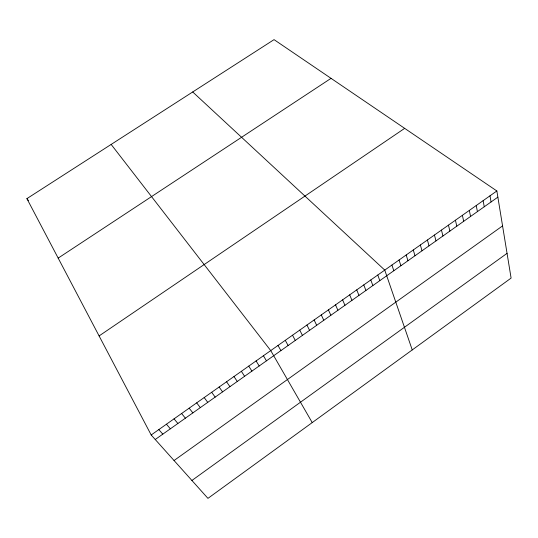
<?xml version="1.0" encoding="UTF-8"?>
<svg xmlns="http://www.w3.org/2000/svg" width="538" height="538" viewBox="0 0 538 538"><rect width="100%" height="100%" fill="white"/><g stroke="black" fill="none" stroke-linecap="round" stroke-linejoin="round"><path stroke-width="0.81" d="M191.911 480.468L507.052 253.344M174.05 460.515L502.566 225.899M151.185 434.98L496.856 190.97L274.05 39.637L26.9 198.63L151.185 434.98L207.944 498.363L511.1 278.092L496.856 190.97M155.233 439.506L497.865 197.143M99.093 335.927L404.663 128.353M58.171 258.106L331.038 78.346M192.712 91.964L384.757 270.103L412.243 349.922M158.824 429.586L162.806 434.153M166.444 424.206L170.351 428.813M174.036 418.846L177.876 423.493M181.609 413.5L185.381 418.181M189.161 408.174L192.86 412.895M26.9 198.63L28.4 200.553M111.151 144.426L270.735 350.588L312.222 422.592M196.686 402.861L200.318 407.616M204.191 397.562L207.749 402.357M211.676 392.283L215.166 397.118M219.134 387.017L222.557 391.886M226.572 381.765L229.928 386.674M233.983 376.533L237.271 381.476M241.38 371.314L244.602 376.297M248.751 366.109L251.905 371.126M256.101 360.917L259.188 365.975M263.425 355.746L266.445 360.837M278.018 345.45L280.91 350.615M285.281 340.325L288.106 345.517M292.524 335.208L295.281 340.446M299.74 330.117L302.437 335.382M306.942 325.033L309.572 330.332M314.118 319.962L316.687 325.302M321.28 314.912L323.782 320.285M328.415 309.875L330.857 315.281M335.53 304.851L337.904 310.291M342.625 299.848L344.939 305.315M349.7 294.851L351.953 300.359M356.748 289.874L358.947 295.409M363.782 284.911L365.914 290.48M370.796 279.955L372.868 285.564M377.79 275.026L379.801 280.661M391.92 265.046L393.809 270.749M399.061 260.002L400.891 265.738M406.183 254.978L407.952 260.748M413.285 249.968L414.993 255.765M420.36 244.972L422.007 250.802M427.414 239.988L429.008 245.853M434.455 235.025L435.982 240.916M441.469 230.069L442.935 236M448.463 225.133L449.876 231.091M455.437 220.21L456.789 226.202M462.391 215.301L463.689 221.32M469.324 210.405L470.562 216.458M476.238 205.529L477.414 211.609M483.131 200.661L484.254 206.774M490.004 195.812L491.073 201.952"/></g></svg>
